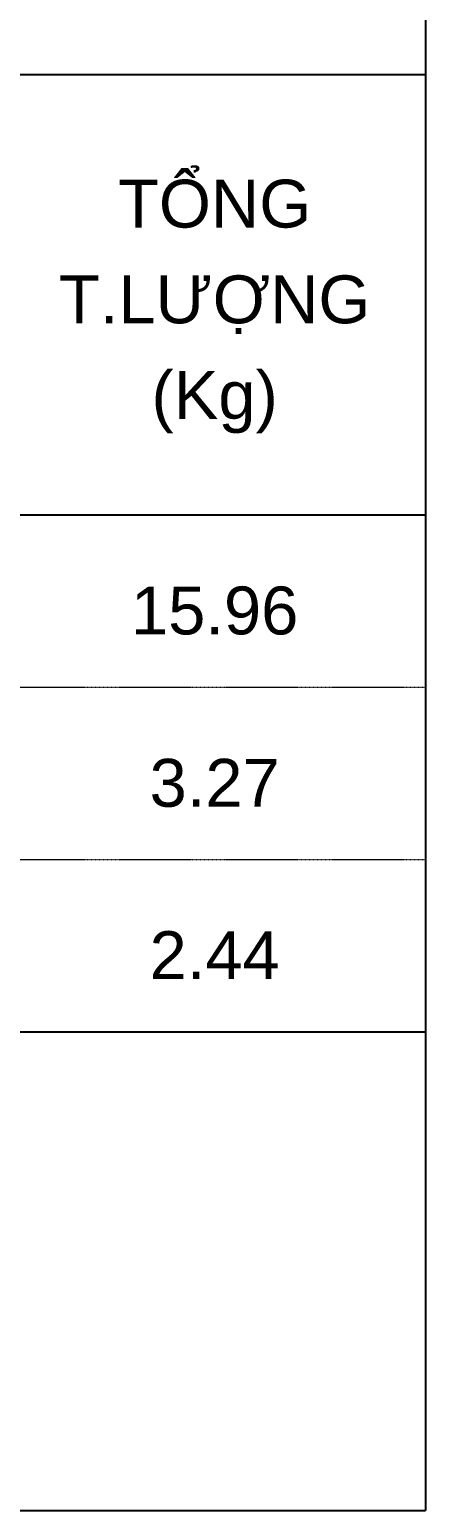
# Model space of a CAD drawing. Header units: millimetres. Extents: x 19378 to 572383, y -1120116 to -527168.
# Drawn here: x 247676 to 248455, y -558665 to -555750 of the extents above; entities that cross this region are included whole.
import ezdxf
from ezdxf.enums import TextEntityAlignment as Align

# ---------------------------------------------------------------- set-up
doc = ezdxf.new("R2010")
doc.units = ezdxf.units.MM
doc.header["$MEASUREMENT"] = 0
doc.linetypes.add('HIDDEN', pattern=[0.375, 0.25, -0.125])
doc.linetypes.add('HIDDENX2', pattern=[0.75, 0.5, -0.25])
for name, color, linetype, lineweight in [('LC MANH DUT', 35, 'HIDDEN', 5), ('LC Net thay', 7, 'Continuous', 25), ('LC Text1', 3, 'Continuous', 20), ('NetMo', 9, 'HIDDENX2', 0), ('TextThep', 7, 'Continuous', 0)]:
    doc.layers.add(name, color=color, linetype=linetype, lineweight=lineweight)
doc.styles.add('Hoa', font='micross.ttf')
doc.styles.add('Thuong', font='micross.ttf')

msp = doc.modelspace()

# ---------------------------------------------------------------- linework, layer by layer
at = {"layer": 'LC MANH DUT'}
for p, q in [((241800.8, -557044.3), (248454.6, -557044.3)), ((241800.8, -557383.6), (248454.6, -557383.6))]:
    msp.add_line(p, q, dxfattribs=at)
at = {"layer": 'LC Net thay'}
for p, q in [((248454.6, -555385.6), (248454.6, -558665.3)), ((241235.4, -555838), (248454.6, -555838)), ((241235.4, -556705), (248454.6, -556705)), ((241235.4, -557722.9), (248454.6, -557722.9)), ((241235.4, -558665.3), (248454.6, -558665.3))]:
    msp.add_line(p, q, dxfattribs=at)
at = {"layer": 'LC Text1'}
msp.add_line((241235.4, -557722.9), (248454.6, -557722.9), dxfattribs=at)
at = {"layer": 'NetMo'}
msp.add_line((241800.8, -557722.9), (248454.6, -557722.9), dxfattribs=at)

# ---------------------------------------------------------------- texts
at = {"layer": 'LC Text1'}
for s, style, p in [('TỔNG', 'Hoa', (248039.9, -556139.6)), ('T.LƯỢNG', 'Hoa', (248039.9, -556328.1)), ('(Kg)', 'Thuong', (248039.9, -556516.5))]:
    msp.add_text(s, height=94.25, dxfattribs=dict(at, style=style)).set_placement(p, align=Align.CENTER)
at = {"layer": 'TextThep', "style": 'Hoa'}
msp.add_text('15.96', height=94.25, dxfattribs=at).set_placement((248039.9, -556968.9), align=Align.BOTTOM_CENTER)
at = {"layer": 'TextThep', "color": 7, "style": 'Hoa'}
for s, p in [('3.27', (248039.9, -557308.2)), ('2.44', (248039.9, -557647.5))]:
    msp.add_text(s, height=94.25, dxfattribs=at).set_placement(p, align=Align.BOTTOM_CENTER)

doc.saveas('drawing.dxf')
